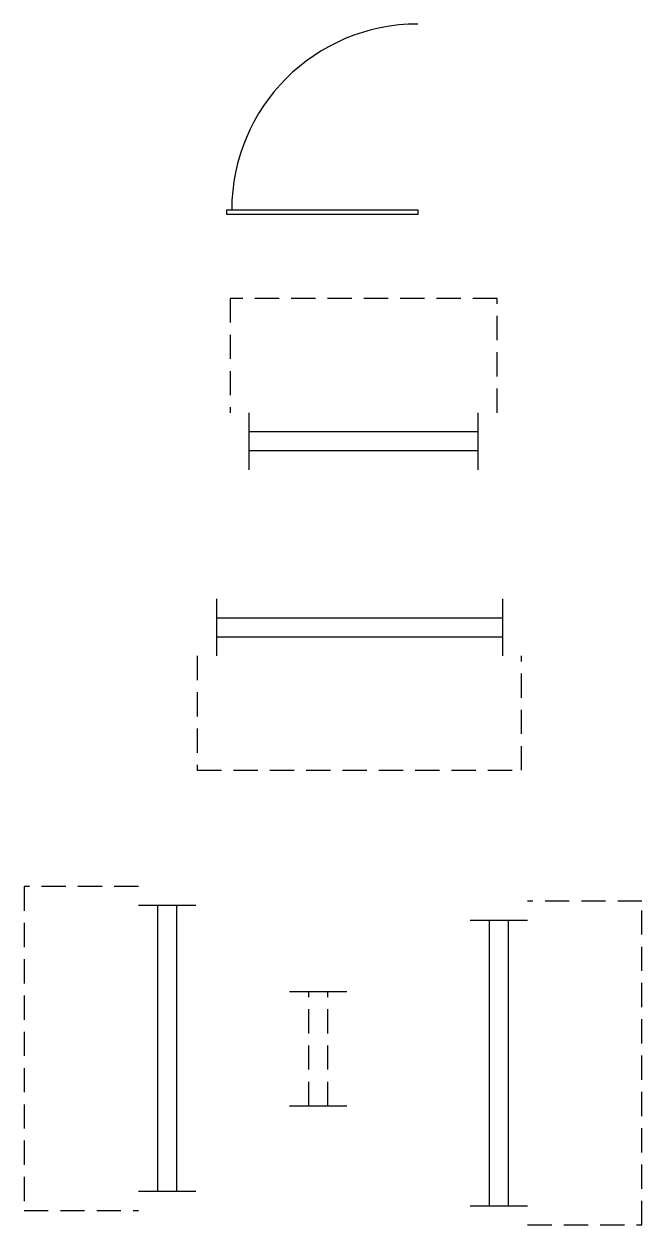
# Model space of a CAD drawing. Header units: millimetres. Extents: x 22804 to 54168, y 19058 to 39187.
# Drawn here: x 30184 to 33424, y 25152 to 31455 of the extents above; entities that cross this region are included whole.
import ezdxf

# ---------------------------------------------------------------- set-up
doc = ezdxf.new("R2010")
doc.units = ezdxf.units.MM
doc.header["$LTSCALE"] = 20
doc.linetypes.add('HIDDEN', pattern=[9.525, 6.35, -3.175])
for name, color, linetype in [('Chajja', 4, 'HIDDEN'), ('Door', 34, 'Continuous'), ('Ventilator', 1, 'HIDDEN'), ('Window', 1, 'Continuous')]:
    doc.layers.add(name, color=color, linetype=linetype)

msp = doc.modelspace()

# ---------------------------------------------------------------- linework, layer by layer
at = {"layer": 'Chajja'}
for p, q in [((32664.856, 30014.81), (31264.856, 30014.81)), ((31264.856, 30014.81), (31264.856, 29414.81)), ((32664.856, 29414.81), (32664.856, 30014.81)), ((31092.335, 28138.305), (31092.335, 27538.305)), ((32792.335, 27538.305), (32792.335, 28138.305)), ((31092.335, 27538.305), (32792.335, 27538.305)), ((30784.157, 26928.015), (30184.157, 26928.015)), ((30184.157, 26928.015), (30184.157, 25228.015)), ((33423.726, 26852.015), (32823.726, 26852.015)), ((33423.726, 25152.015), (33423.726, 26852.015)), ((30184.157, 25228.015), (30784.157, 25228.015)), ((32823.726, 25152.015), (33423.726, 25152.015))]:
    msp.add_line(p, q, dxfattribs=at)
at = {"layer": 'Door'}
msp.add_lwpolyline([(32248.027, 30454.841), (31248.027, 30454.841), (31248.027, 30479.841), (32248.027, 30479.841)], close=True, dxfattribs=at)
msp.add_arc((32248.027, 30479.841), 975, 90, 180, dxfattribs=at)
at = {"layer": 'Ventilator'}
for p, q in [((31676.444, 25776.755), (31676.444, 26376.755)), ((31776.444, 25776.755), (31776.444, 26376.755))]:
    msp.add_line(p, q, dxfattribs=at)
at = {"layer": 'Window'}
for p, q in [((31364.856, 29114.81), (31364.856, 29414.81)), ((32564.856, 29114.81), (32564.856, 29414.81)), ((32564.856, 29314.81), (31364.856, 29314.81)), ((32564.856, 29214.81), (31364.856, 29214.81)), ((31192.335, 28438.305), (31192.335, 28138.305)), ((32692.335, 28438.305), (32692.335, 28138.305)), ((31192.335, 28338.305), (32692.335, 28338.305)), ((31192.335, 28238.305), (32692.335, 28238.305)), ((31084.157, 26828.015), (30784.157, 26828.015)), ((30884.157, 26828.015), (30884.157, 25328.015)), ((30984.157, 26828.015), (30984.157, 25328.015)), ((32523.726, 26752.015), (32823.726, 26752.015)), ((32623.726, 25252.015), (32623.726, 26752.015)), ((32723.726, 25252.015), (32723.726, 26752.015)), ((31576.444, 26376.755), (31876.444, 26376.755)), ((31576.444, 25776.755), (31876.444, 25776.755)), ((31084.157, 25328.015), (30784.157, 25328.015)), ((32523.726, 25252.015), (32823.726, 25252.015))]:
    msp.add_line(p, q, dxfattribs=at)

doc.saveas('drawing.dxf')
